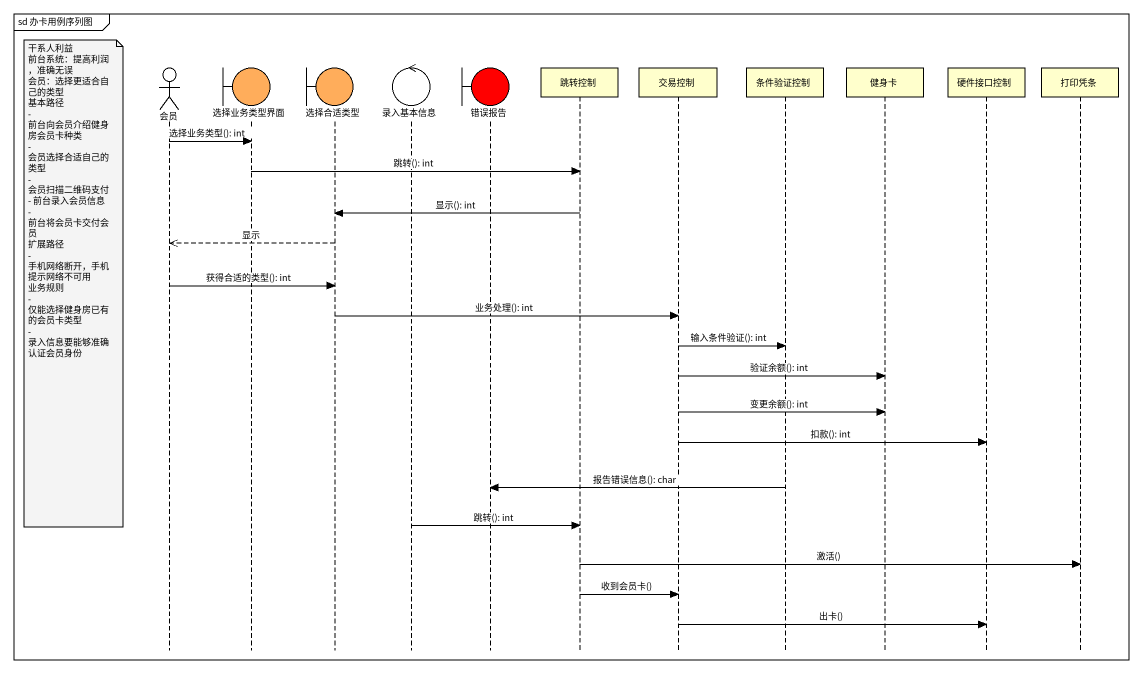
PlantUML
@startuml
mainframe sd 办卡用例序列图
hide footbox
actor 会员
boundary 选择业务类型界面 #FFAD5B
boundary 选择合适类型 #FFAD5B
control 录入基本信息
boundary 错误报告 #FF0000
participant 跳转控制
participant 交易控制
participant 条件验证控制
participant 健身卡
participant 硬件接口控制
participant 打印凭条

会员 -> 选择业务类型界面 : 选择业务类型(): int
选择业务类型界面 -> 跳转控制 : 跳转(): int
跳转控制 -> 选择合适类型 : 显示(): int
选择合适类型 -->> 会员 : 显示
note left of 会员
  干系人利益
  前台系统：提高利润，准确无误
  会员：选择更适合自己的类型
  基本路径
  - 前台向会员介绍健身房会员卡种类
  - 会员选择合适自己的类型
  - 会员扫描二维码支付
  - 前台录入会员信息
  - 前台将会员卡交付会员
  扩展路径
  - 手机网络断开，手机提示网络不可用
  业务规则
  - 仅能选择健身房已有的会员卡类型
  - 录入信息要能够准确认证会员身份
end note
会员 -> 选择合适类型 : 获得合适的类型(): int
选择合适类型 -> 交易控制 : 业务处理(): int
交易控制 -> 条件验证控制 : 输入条件验证(): int
交易控制 -> 健身卡 : 验证余额(): int
交易控制 -> 健身卡 : 变更余额(): int
交易控制 -> 硬件接口控制 : 扣款(): int
条件验证控制 -> 错误报告 : 报告错误信息(): char
录入基本信息 -> 跳转控制 : 跳转(): int
跳转控制 -> 打印凭条 : 激活()
跳转控制 -> 交易控制 : 收到会员卡()
交易控制 -> 硬件接口控制 : 出卡()
@enduml
